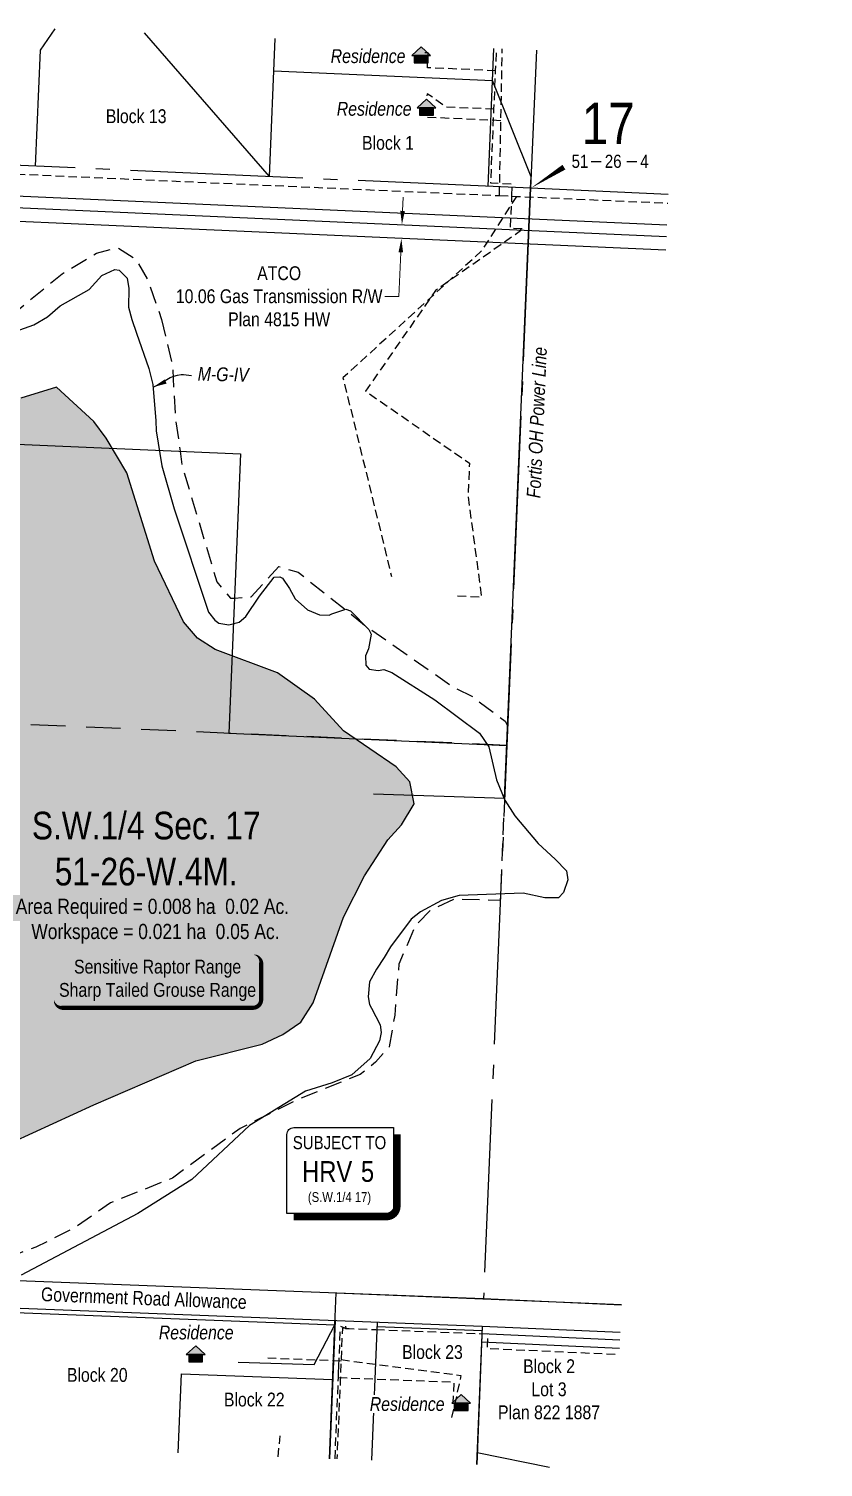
# Model space of a CAD drawing. Extents: x 311579 to 317106, y 5919880 to 5923476.
# Drawn here: x 313519 to 314094, y 5919880 to 5920921 of the extents above; entities that cross this region are included whole.
import ezdxf
from ezdxf.enums import TextEntityAlignment as Align

# ---------------------------------------------------------------- set-up
doc = ezdxf.new("R2010")
doc.units = 0
doc.header["$LTSCALE"] = 5
for name, pattern in [('foc-ACCESSROAD', [3.75, 2.5, -1.25]), ('foc-LSD', [8, 5, -3]), ('foc-QUARTERLINE', [33, 25, -3, 2, -3]), ('UG_PIPE', [1.875, 1.25, -0.625])]:
    doc.linetypes.add(name, pattern=pattern)
for name, color, linetype in [('10', 1, 'Continuous'), ('9', 3, 'Continuous'), ('AS-PIPE-UG', 44, 'UG_PIPE'), ('AS-POWER', 104, 'foc-POWER'), ('AS-POWER-T', 104, 'Continuous'), ('AS-RESIDENCE', 14, 'Continuous'), ('C-RW', 13, 'Continuous'), ('C-SYMBOL', 7, 'Continuous'), ('CG-NOTES', 7, 'Continuous'), ('CTW', 7, 'Continuous'), ('F-WS', 190, 'foc-ACCESSROAD'), ('L-AREAWORK', 5, 'Continuous'), ('L-ROAD-T', 7, 'Continuous'), ('L-SEC', 7, 'Continuous'), ('L-SECLBL', 7, 'Continuous'), ('L-SECQ', 8, 'foc-QUARTERLINE'), ('L-SECTION-LSD', 7, 'foc-LSD'), ('L-TITLEDB', 4, 'Continuous'), ('L-TITLEDB-T', 4, 'Continuous'), ('T-WATER', 160, 'Continuous'), ('T-WATER-H', 133, 'Continuous'), ('WETLAND', 143, 'Continuous'), ('WETLAND-T', 146, 'Continuous')]:
    doc.layers.add(name, color=color, linetype=linetype)
doc.layers.add('ATCO-EXISTING', color=250, linetype='Continuous', lineweight=35)
doc.layers.add('C-RW-T', color=13, linetype='Continuous', lineweight=9)
doc.styles.add('100L', font='ARIALN.TTF', dxfattribs={"height": 11})
doc.styles.add('175L', font='ARIALN.TTF', dxfattribs={"height": 20})
doc.styles.add('80', font='ARIALN.TTF', dxfattribs={"height": 10})
doc.styles.add('80CG', font='ARIALN.TTF', dxfattribs={"height": 10})
doc.styles.add('80L', font='ARIALN.TTF', dxfattribs={"height": 10})
doc.styles.add('foc-LtypeFont', font='ARIALN.TTF', dxfattribs={"height": 7.35})
doc.styles.add('HRV', font='ARIALN.TTF', dxfattribs={"height": 3})
doc.styles.add('MtXpl_Arial_Narrow', font='ARIALNI.TTF')
doc.styles.add('SIMPLEX', font='ARIALN.TTF')
doc.linetypes.add('foc-POWER', pattern='A,6,-1,["P",foc-LtypeFont,S=0.2,R=0,X=-0.625,Y=-0.75],-1.24,4', length=12.24)
doc.linetypes.add('foc-POWER-NOLINE', pattern='A,0,-4,["P",foc-LtypeFont,S=0.2,R=0,X=-0.625,Y=-0.75],-8.24', length=12.24)
doc.dimstyles.new('Compass 5 000', dxfattribs={"dimscale": 5, "dimtxt": 9, "dimasz": 2, "dimexe": 0.2, "dimexo": 0.0625, "dimgap": 0.5, "dimtad": 0, "dimtih": 1, "dimtoh": 1, "dimzin": 0, "dimdsep": 46, "dimtxsty": '80CG', "dimcen": 0.1, "dimse1": 1, "dimse2": 1, "dimclrd": 256, "dimclrt": 256, "dimaunit": 1, "dimadec": 4, "dimazin": 0, "dimtfac": 0.06, "dimtofl": 0, "dimtmove": 0, "dimatfit": 1, "dimfxl": 0.2, "dimtolj": 1, "dimtzin": 0, "dimlwd": -1, "dimarcsym": 0})

# ---------------------------------------------------------------- blocks, each defined once
blk = doc.blocks.new('L-SECLBL')
at = {"layer": '9', "color": 7}
for p, q in [((-5.1, -27.8), (-12.3, -27.8)), ((20.7, -27.8), (13.5, -27.8))]:
    blk.add_line(p, q, dxfattribs=at)
at = {"layer": '10', "color": 2, "style": 'SIMPLEX'}
blk.add_attdef('SEC', text='', height=30, dxfattribs=at).set_placement((0, 0), align=Align.MIDDLE)
at = {"layer": '10', "color": 5, "style": '80L'}
blk.add_attdef('TWP', text='', height=9.5, dxfattribs=at).set_placement((-14.4, -27.4), align=Align.MIDDLE_RIGHT)
blk.add_attdef('RGE', text='', height=9.5, dxfattribs=at).set_placement((3.6, -27.4), align=Align.MIDDLE_CENTER)
blk.add_attdef('MER', text='', height=9.5, dxfattribs=at).set_placement((23.2, -27.4), align=Align.MIDDLE_LEFT)
blk = doc.blocks.new('HRV')
blk.add_lwpolyline([(-35.1, 31.6), (37.2, 31.6), (37.2, -25.5, -0.414214), (32.2, -30.5), (-40.1, -30.5), (-40.1, 26.6, -0.414214)], format="xyb", close=True)
at = {"const_width": 5, "flags": 128}
blk.add_lwpolyline([(-35.1, -33), (32.2, -33, 0.414214), (39.7, -25.5), (39.7, 26.6)], format="xyb", dxfattribs=at)
at = {"style": '80L'}
blk.add_text('SUBJECT TO', height=9.5, dxfattribs=at).set_placement((-2, 13.1), align=Align.BOTTOM_CENTER)
blk.add_attdef('(N.W.1/4 00)', text='', height=7.12, dxfattribs=at).set_placement((-2, -24.4), align=Align.BOTTOM_CENTER)
at = {"layer": 'CTW', "color": 3, "style": 'HRV'}
blk.add_text('HRV', height=15, dxfattribs=at).set_placement((-10.9, -0.2), align=Align.MIDDLE_CENTER)
blk.add_attdef('0', text='', height=15, dxfattribs=at).set_placement((18.3, -0.2), align=Align.MIDDLE_CENTER)
blk = doc.blocks.new('*U366')
h = blk.add_hatch(color=255)
edge = h.paths.add_edge_path()
edge.add_line((-69, -20), (69, -20))
edge.add_arc((69, -14), 6, 270, 360)
edge.add_line((75, -14), (75, 12.5))
edge.add_arc((69, 12.5), 6, 0, 90)
edge.add_line((69, 18.5), (-69, 18.5))
edge.add_arc((-69, 12.5), 6, 90, 180)
edge.add_line((-75, 12.5), (-75, -14))
edge.add_arc((-69, -14), 6, 180, 270)
at = {"color": 131, "flags": 128}
blk.add_lwpolyline([(-69, -20, 3, 3, 0), (69, -20, 3, 3, 0.414214), (75, -14, 3, 3, 0), (75, 12.5, 3, 0, 0.414214), (69, 18.5, 0, 0, 0), (-69, 18.5, 0, 0, 0.414214), (-75, 12.5, 0, 0, 0), (-75, -14, 0, 3, 0.414214)], format="xyseb", close=True, dxfattribs=at)
at = {"color": 131, "style": '80'}
blk.add_attdef('ENTER_TEXT_001', (-36, -5), '', height=10, dxfattribs=at)
blk = doc.blocks.new('*D371')
at = {"layer": 'C-RW-T', "transparency": 16777216}
for p, q in [((313437, 5920834.9), (313437.4, 5920844.9)), ((313435.7, 5920806), (313433.2, 5920749.1)), ((313433.2, 5920749.1), (313423.2, 5920749.1))]:
    blk.add_line(p, q, dxfattribs=at)
for points in [[(313435.3, 5920835), (313438.7, 5920834.9), (313436.6, 5920824.9)], [(313434, 5920806), (313437.4, 5920805.9), (313436.2, 5920816)]]:
    blk.add_solid(points, dxfattribs=at)
at = {"layer": 'C-RW-T', "transparency": 16777216, "insert": (313384.4, 5920749.1), "char_height": 10, "width": 442.897, "attachment_point": 5, "style": '80CG'}
blk.add_mtext('\\A1;ATCO\\P9.00 P/L R/W\\PPlan 862 2344\\PPLA 850445', dxfattribs=at)
blk = doc.blocks.new('*D372')
at = {"layer": 'C-RW-T', "transparency": 16777216}
for p, q in [((313789.3, 5920788.8), (313789.7, 5920798.7)), ((313787.9, 5920758.7), (313786.5, 5920726.9)), ((313786.5, 5920726.9), (313776.5, 5920726.9))]:
    blk.add_line(p, q, dxfattribs=at)
for points in [[(313787.6, 5920788.8), (313790.9, 5920788.7), (313788.8, 5920778.8)], [(313786.3, 5920758.8), (313789.6, 5920758.7), (313788.4, 5920768.7)]]:
    blk.add_solid(points, dxfattribs=at)
at = {"layer": 'C-RW-T', "transparency": 16777216, "insert": (313699.9, 5920726.9), "char_height": 10, "width": 787.838, "attachment_point": 5, "style": '80CG'}
blk.add_mtext('\\A1;ATCO\\P10.06 Gas Transmission R/W\\PPlan 4815 HW', dxfattribs=at)
blk = doc.blocks.new('res_occ')
for points in [[(0.1, 0.89), (-1.26, -0.37), (1.46, -0.37)], [(-0.9, -1.43), (1.1, -1.43), (1.1, -0.37), (-0.9, -0.37)]]:
    blk.add_hatch(color=14).paths.add_polyline_path(points)
at = {"color": 14}
for points in [[(0.1, 0.89), (-1.26, -0.37), (1.46, -0.37)], [(-0.9, -1.43), (1.1, -1.43), (1.1, -0.37), (-0.9, -0.37)]]:
    blk.add_lwpolyline(points, close=True, dxfattribs=at)

msp = doc.modelspace()

# ---------------------------------------------------------------- hatches: boundary and pattern name
at = {"layer": 'T-WATER-H'}
h = msp.add_hatch(color=256, dxfattribs=at)
h.dxf.hatch_style = 1
h.paths.add_polyline_path([(313137.19, 5920666.23), (313157.17, 5920658.237), (313172.155, 5920660.235), (313199.128, 5920673.222), (313218.109, 5920674.221), (313258.07, 5920671.222), (313275.052, 5920665.228), (313284.042, 5920653.241), (313292.034, 5920637.256), (313312.014, 5920557.335), (313312.013, 5920537.354), (313306.019, 5920519.372), (313289.036, 5920493.398), (313282.043, 5920479.412), (313277.048, 5920457.434), (313281.044, 5920427.464), (313286.038, 5920411.479), (313294.031, 5920398.493), (313325.998, 5920367.523), (313334.989, 5920355.535), (313341.982, 5920342.547), (313353.97, 5920313.576), (313368.955, 5920284.605), (313379.944, 5920251.637), (313382.94, 5920198.691), (313386.936, 5920182.706), (313393.929, 5920167.721), (313413.909, 5920148.741), (313438.884, 5920130.757), (313453.869, 5920122.765), (313487.835, 5920114.773), (313506.816, 5920114.773), (313565.757, 5920141.746), (313639.683, 5920173.714), (313687.635, 5920185.701), (313702.62, 5920192.695), (313715.607, 5920201.686), (313724.598, 5920215.671), (313746.576, 5920277.61), (313761.561, 5920307.581), (313778.544, 5920333.555), (313788.535, 5920344.543), (313797.526, 5920359.529), (313794.529, 5920375.512), (313784.539, 5920386.501), (313746.578, 5920412.476), (313725.598, 5920435.453), (313698.625, 5920454.435), (313653.67, 5920471.418), (313640.683, 5920479.41), (313630.694, 5920491.398), (313609.716, 5920535.355), (313589.736, 5920599.291), (313574.751, 5920624.268), (313565.76, 5920636.255), (313538.787, 5920661.231), (313512.813, 5920653.24), (313499.826, 5920645.247), (313484.841, 5920639.253), (313464.861, 5920636.257), (313447.878, 5920640.253), (313419.906, 5920654.239), (313372.955, 5920694.199), (313354.972, 5920707.186), (313322.005, 5920729.166), (313289.039, 5920739.155), (313270.057, 5920743.151), (313232.095, 5920745.15), (313215.113, 5920748.147), (313179.149, 5920759.136), (313164.164, 5920759.137), (313150.178, 5920754.143), (313138.19, 5920745.151), (313127.201, 5920732.164), (313115.213, 5920704.191), (313117.211, 5920686.21), (313126.201, 5920675.221)])

# ---------------------------------------------------------------- linework, layer by layer
at = {"layer": 'AS-PIPE-UG'}
for p, q in [((313860.454, 5920854.031), (313805.402, 5920856.493)), ((313859.414, 5920799.805), (313868.421, 5920799.403)), ((313867.846, 5920786.011), (313868.404, 5920799.003)), ((313868.408, 5920799.103), (313868.421, 5920799.403)), ((313743.115, 5919952.473), (313744.269, 5919980.163)), ((313744.684, 5919956.425), (313690.294, 5919958.467)), ((313742.935, 5919948.172), (313743.115, 5919952.473)), ((313742.91, 5919947.572), (313742.935, 5919948.172)), ((313699.165, 5919887.167), (313700.669, 5919902.369))]:
    msp.add_line(p, q, dxfattribs=at)
at = {"layer": 'AS-PIPE-UG', "flags": 128}
for points in [[(313856.63, 5920890.133), (313807.242, 5920892.339), (313807.702, 5920903.037), (313804.603, 5920903.176)], [(313868.425, 5920799.503), (313868.463, 5920800.403), (313868.788, 5920807.993), (313853.129, 5920808.693), (313855.434, 5920862.322), (313856.63, 5920890.133), (313857.323, 5920906.261)], [(313859.414, 5920799.805), (313860.454, 5920854.031), (313861.453, 5920906.076)], [(313855.434, 5920862.322), (313821.043, 5920863.86), (313806.95, 5920873.568), (313806.817, 5920870.468)], [(313108.12, 5920834.342), (313108.08, 5920833.346), (313859.414, 5920799.805)], [(313871.616, 5920799.26), (313846.251, 5920759.532), (313746.112, 5920667.951), (313781.292, 5920524.079)], [(313868.421, 5920799.403), (313871.616, 5920799.26), (313981.212, 5920794.368)], [(313875.754, 5920775.643), (313874.709, 5920775.69), (313867.417, 5920776.013), (313867.846, 5920786.011)], [(313874.709, 5920775.69), (313874.645, 5920774.191), (313813.143, 5920731.17), (313762.462, 5920658.294), (313837.62, 5920606.163), (313836.618, 5920582.367), (313846.364, 5920509.157), (313826.268, 5920510.025)], [(313747.971, 5919980.019), (313747.721, 5919980.029), (313745.671, 5919980.108), (313744.725, 5919957.41), (313744.684, 5919956.425), (313744.083, 5919942.008), (313741.73, 5919885.517)], [(313744.354, 5919981.661), (313748.471, 5919980), (313748.055, 5919981.518)], [(313747.971, 5919980.019), (313748.121, 5919980.013), (313748.471, 5919980), (313749.07, 5919979.977), (313750.469, 5919979.922), (313769.869, 5919979.17)], [(313769.869, 5919979.17), (313850.819, 5919976.032), (313850.393, 5919965.588), (313946.17, 5919961.223)], [(313744.725, 5919957.41), (313831.542, 5919945.985), (313824.145, 5919912.67)], [(313740.328, 5919885.571), (313742.781, 5919944.459), (313742.91, 5919947.572)], [(313742.781, 5919944.459), (313826.381, 5919941.214), (313825.751, 5919926.116)]]:
    msp.add_lwpolyline(points, dxfattribs=at)
at = {"layer": 'AS-POWER'}
for p, q in [((313854.426, 5920883.016), (313855.429, 5920906.345)), ((313882.306, 5920813.367), (313854.426, 5920883.016)), ((313881.953, 5920805.068), (313882.306, 5920813.367)), ((313768.316, 5920366.826), (313863.017, 5920363.676)), ((313740.272, 5919982.59), (313741.169, 5920005.736)), ((313725.223, 5919953.86), (313740.272, 5919982.59)), ((313670.166, 5919955.586), (313725.223, 5919953.86))]:
    msp.add_line(p, q, dxfattribs=at)
at = {"layer": 'AS-POWER', "linetype": 'foc-POWER-NOLINE'}
for p, q in [((313863.017, 5920363.676), (313881.953, 5920805.068)), ((313741.169, 5920005.736), (313947.693, 5919997.4))]:
    msp.add_line(p, q, dxfattribs=at)
at = {"layer": 'AS-POWER', "flags": 128}
msp.add_lwpolyline([(313736.236, 5919885.73), (313740.272, 5919982.59)], dxfattribs=at)
at = {"layer": 'C-RW', "flags": 128}
for points in [[(313980.544, 5920778.498), (313075.684, 5920818.631), (313075.337, 5920810.41), (313980.198, 5920770.276)], [(313979.776, 5920760.227), (313074.912, 5920800.361), (313075.337, 5920810.41), (313980.198, 5920770.276)]]:
    msp.add_lwpolyline(points, dxfattribs=at)
at = {"layer": 'F-WS', "flags": 128}
msp.add_lwpolyline([(313614.712, 5920710.183), (313622.704, 5920676.217), (313624.702, 5920639.254), (313628.196, 5920614.788), (313629.696, 5920604.288), (313654.67, 5920520.37), (313664.66, 5920508.382), (313667.478, 5920508.57), (313679.645, 5920509.382), (313699.625, 5920531.359), (313713.611, 5920527.364), (313762.561, 5920488.402), (313825.498, 5920444.444), (313839.484, 5920437.452), (313863.461, 5920419.469), (313865.233, 5920416.368), (313859.903, 5920289.643), (313826.497, 5920290.598), (313809.514, 5920282.605), (313798.524, 5920271.616), (313786.536, 5920243.644), (313783.539, 5920206.681), (313779.543, 5920183.704), (313769.553, 5920172.716), (313758.564, 5920163.724), (313713.609, 5920145.742), (313671.651, 5920124.764), (313622.699, 5920088.799), (313577.744, 5920070.817), (313551.77, 5920052.836), (313523.798, 5920038.85), (313507.814, 5920032.855), (313476.349, 5920015.983), (313212.471, 5920026.216), (313212.112, 5920038.851), (313204.119, 5920054.836), (313193.131, 5920064.826), (313163.16, 5920077.814), (313156.167, 5920089.802), (313163.16, 5920103.787), (313188.136, 5920118.772), (313217.106, 5920132.757), (313305.018, 5920195.694), (313325.997, 5920218.672), (313337.986, 5920248.643), (313338.985, 5920269.622), (313335.989, 5920286.605), (313324.999, 5920316.574), (313301.023, 5920353.538), (313292.032, 5920364.527), (313260.064, 5920396.495), (313248.077, 5920426.466), (313247.317, 5920429.085), (313239.086, 5920457.435), (313233.093, 5920471.422), (313224.102, 5920483.409), (313208.118, 5920486.407), (313192.133, 5920481.413), (313179.146, 5920474.42), (313169.157, 5920463.43), (313160.165, 5920449.444), (313153.173, 5920434.459), (313152.305, 5920433.049), (313113.213, 5920369.525), (313095.23, 5920345.549), (313075.249, 5920324.569), (313054.086, 5920307.815), (313059.545, 5920436.92), (313069.133, 5920663.669), (313076.251, 5920667.23), (313087.24, 5920678.218), (313096.232, 5920691.206), (313115.213, 5920704.192), (313127.201, 5920732.165), (313138.19, 5920745.152), (313150.178, 5920754.144), (313164.164, 5920759.137), (313179.15, 5920759.138), (313215.113, 5920748.148), (313232.095, 5920745.152), (313270.057, 5920743.153), (313289.039, 5920739.156), (313322.006, 5920729.166), (313354.973, 5920707.187), (313388.939, 5920706.189), (313415.911, 5920708.186), (313435.891, 5920706.189), (313453.873, 5920700.193), (313470.856, 5920699.195), (313473.918, 5920700.001), (313489.838, 5920704.19), (313504.823, 5920712.181), (313542.784, 5920743.15), (313567.759, 5920758.136), (313582.744, 5920762.132), (313595.732, 5920754.139), (313604.723, 5920739.154), (313614.712, 5920710.183)], close=True, dxfattribs=at)
at = {"layer": 'L-SEC', "flags": 128}
for points in [[(313042.459, 5920032.817), (313847.788, 5920001.603), (313947.678, 5919997.051)], [(313946.832, 5919976.953), (313846.943, 5919981.505), (313041.609, 5920012.719)]]:
    msp.add_lwpolyline(points, dxfattribs=at)
at = {"layer": 'L-SECLBL', "flags": 128}
msp.add_lwpolyline([(313881.953, 5920805.068, 0, 4, 0), (313906.057, 5920820.391, 0, 0, 0)], format="xyseb", dxfattribs=at)
at = {"layer": 'L-SECQ', "flags": 128}
for points in [[(313886.201, 5920904.971), (313881.953, 5920805.068)], [(313881.953, 5920805.068), (313076.633, 5920841.02)], [(313881.953, 5920805.068), (313847.788, 5920001.603)], [(313981.475, 5920800.625), (313881.953, 5920805.068)], [(313846.943, 5919981.505), (313842.857, 5919881.597)]]:
    msp.add_lwpolyline(points, dxfattribs=at)
at = {"layer": 'L-SECTION-LSD', "flags": 128}
msp.add_lwpolyline([(313864.812, 5920401.968), (313059.545, 5920436.919)], dxfattribs=at)
at = {"layer": 'L-TITLEDB', "flags": 128}
for points in [[(313537.528, 5920920.537), (313526.833, 5920905.124), (313523.221, 5920821.082)], [(313692.81, 5920813.513), (313602.411, 5920917.641)], [(313692.81, 5920813.513), (313697.104, 5920913.413)], [(313851.135, 5920806.444), (313855.429, 5920906.345)], [(313696.102, 5920890.094), (313854.426, 5920883.016)], [(313068.088, 5920638.97), (313671.873, 5920612.903), (313663.357, 5920410.712), (313864.812, 5920401.968)], [(313046.664, 5920009.472), (313740.272, 5919982.59)], [(313740.398, 5919985.635), (313736.236, 5919885.73)], [(313770.852, 5919984.455), (313766.69, 5919884.55)], [(313770.726, 5919981.41), (313846.821, 5919978.46)], [(313846.943, 5919981.505), (313842.89, 5919881.596)], [(313846.487, 5919970.237), (313946.357, 5919965.686)], [(313846.734, 5919976.328), (313946.614, 5919971.776)], [(313626.841, 5919889.97), (313629.129, 5919947.096), (313738.623, 5919943.004)], [(313843.244, 5919890.324), (313895.633, 5919879.552)]]:
    msp.add_lwpolyline(points, dxfattribs=at)
at = {"layer": 'T-WATER'}
msp.add_lwpolyline([(313506.816, 5920114.773), (313565.757, 5920141.746), (313639.683, 5920173.714), (313687.635, 5920185.701), (313702.62, 5920192.695), (313715.607, 5920201.686), (313724.598, 5920215.671), (313746.576, 5920277.61), (313761.561, 5920307.581), (313778.544, 5920333.555), (313788.535, 5920344.543), (313797.526, 5920359.529), (313794.529, 5920375.512), (313784.539, 5920386.501), (313746.578, 5920412.476), (313725.598, 5920435.453), (313698.625, 5920454.435), (313653.67, 5920471.418), (313640.683, 5920479.41), (313630.694, 5920491.398), (313609.716, 5920535.355), (313589.736, 5920599.291), (313574.751, 5920624.268), (313565.76, 5920636.255), (313538.787, 5920661.231), (313512.813, 5920653.24)], dxfattribs=at)
at = {"layer": 'WETLAND'}
msp.add_lwpolyline([(313501.979, 5920699.062), (313522.324, 5920706.308), (313532.235, 5920712.085), (313541.39, 5920720.042), (313562.288, 5920731.75), (313571.526, 5920742.056), (313580.898, 5920746.363), (313583.992, 5920745.877), (313589.768, 5920740.003), (313591.115, 5920732.465), (313590.9, 5920719.084), (313593.358, 5920710.05), (313596.709, 5920700.306), (313605.489, 5920674.777), (313608.461, 5920663.19), (313610.667, 5920636.878), (313610.779, 5920629.522), (313614.968, 5920604.208), (313623.802, 5920573.223), (313648.853, 5920498.295), (313653.339, 5920492.67), (313656.153, 5920490.455), (313663.526, 5920489.214), (313670.972, 5920491.145), (313675.653, 5920495.328), (313685.759, 5920510.01), (313696.293, 5920523.588), (313700.31, 5920523.869), (313702.4, 5920522.999), (313707.279, 5920515.432), (313711.497, 5920507.902), (313720.342, 5920500.113), (313729.015, 5920496.353), (313736.105, 5920496.278), (313738.076, 5920497.129), (313748.212, 5920500.538), (313751.575, 5920499.34), (313764.816, 5920485.873), (313766.618, 5920482.54), (313764.499, 5920471.778), (313762.385, 5920466.765), (313762.71, 5920460.103), (313765.005, 5920457.164), (313771.577, 5920456.132), (313775.778, 5920456.821), (313781.528, 5920454.622), (313812.705, 5920434.796), (313844.978, 5920410.782), (313851.786, 5920400.922), (313857.163, 5920377.126), (313863.238, 5920362.327), (313870.416, 5920350.937), (313887.511, 5920330.853), (313899.832, 5920319.65), (313907.979, 5920311.237), (313908.93, 5920304.554), (313905.767, 5920295.449), (313902.24, 5920291.669), (313892.289, 5920291.565), (313876.575, 5920295.099), (313830.277, 5920293.344), (313817.479, 5920289.619), (313802.125, 5920281.48), (313795.372, 5920276.109), (313780.589, 5920256.255), (313775.83, 5920248.375), (313770.472, 5920239.988), (313765.357, 5920230.785), (313764.254, 5920220.008), (313765.309, 5920214.49), (313766.69, 5920211.867), (313773.052, 5920199.776), (313773.659, 5920194.234), (313772.455, 5920188.232), (313765.765, 5920175.348), (313752.503, 5920163.495), (313738.253, 5920157.665), (313719.067, 5920151.782), (313678.406, 5920126.855), (313636.627, 5920087.886), (313597.691, 5920063.231), (313513.115, 5920018.539)], dxfattribs=at)

# ---------------------------------------------------------------- block references
at = {"layer": 'AS-RESIDENCE', "xscale": 4.999594999999984, "yscale": 4.999594999999984, "zscale": 4.999594999999984}
for p in [(313802.237, 5920902.97), (313806.049, 5920865.226), (313638.959, 5919963.058), (313831.173, 5919927.825)]:
    msp.add_blockref('res_occ', p, dxfattribs=at)
at = {"layer": 'ATCO-EXISTING'}
ref = msp.add_blockref('*U366', (313611.891, 5920232.036), dxfattribs=dict(at, xscale=0.999919, yscale=0.999919, zscale=0.999919))
ref.add_attrib('ENTER_TEXT_001', 'Sensitive Raptor Range', (313551.391, 5920236.839), dxfattribs={"layer": '0', "color": 131, "height": 9.99919, "style": '80'})
ref.add_attrib('ENTER_TEXT_002', 'Sharp Tailed Grouse Range', (313540.563, 5920219.997), dxfattribs={"layer": '0', "color": 131, "height": 9.99919, "style": '80'})
at = {"layer": 'CG-NOTES', "xscale": 0.999919, "yscale": 0.999919, "zscale": 0.999919}
msp.add_blockref('HRV', (313745.578, 5920093.774), dxfattribs=at).add_auto_attribs({'(N.W.1/4 00)': '(S.W.1/4 17)', '0': '5'})
at = {"layer": 'L-SECLBL', "xscale": 0.999919, "yscale": 0.999919, "zscale": 0.999919}
msp.add_blockref('L-SECLBL', (313938.125, 5920852.046), dxfattribs=at).add_auto_attribs({'SEC': '17', 'TWP': '51', 'RGE': '26', 'MER': '4'})

# ---------------------------------------------------------------- texts
at = {"layer": 'AS-POWER-T', "insert": (313879.029, 5920580.774), "char_height": 9.99919, "width": 109.3067, "attachment_point": 1, "rotation": 87.543465, "style": '80L'}
msp.add_mtext('\\pi0.32624;{\\fArial Narrow|b0|i1|c0|p34;Fortis OH Power Line}', dxfattribs=at)
at = {"layer": 'AS-RESIDENCE', "char_height": 9.99919, "width": 53.93601, "attachment_point": 1, "style": '80L'}
for insert in [(313736.877, 5920905.746), (313741.292, 5920867.607), (313612.455, 5919982.07)]:
    msp.add_mtext('\\pi0.32624;{\\fArial Narrow|b0|i1|c0|p34;Residence}', dxfattribs=dict(at, insert=insert))
at = {"layer": 'C-SYMBOL', "color": 3, "insert": (313603.662, 5920353.921), "char_height": 19.99838, "width": 164.67506, "attachment_point": 2, "style": '175L'}
msp.add_mtext('S.W.1/4 Sec. 17\\P51-26-W.4M.', dxfattribs=at)
at = {"layer": 'L-AREAWORK', "color": 5, "style": '100L'}
for s, p in [('Area Required = 0.008 ha  0.02 Ac.', (313608.135, 5920276.656)), ('Workspace = 0.021 ha  0.05 Ac.', (313610.325, 5920258.485))]:
    msp.add_text(s, height=10.99911, dxfattribs=at).set_placement(p, align=Align.BOTTOM_CENTER)
at = {"layer": 'L-ROAD-T', "style": '80L'}
msp.add_text('Government Road Allowance', height=9.99919, rotation=357.780403, dxfattribs=at).set_placement((313601.934, 5920001.931), align=Align.MIDDLE_CENTER)
at = {"layer": 'L-TITLEDB-T', "char_height": 9.99919, "attachment_point": 1, "style": '80L'}
for s, insert, width in [('\\pi2.73887;Block 13', (313571.68, 5920862.273), 48.02545), ('\\pi6.18375;Block 1', (313753.722, 5920842.984), 46.96906), ('\\pi0.47288;Block 23', (313788.427, 5919967.904), 43.49348), ('\\pi0.47288;Block 20', (313545.76, 5919951.361), 43.47301), ('\\pi18.66377;Block 2\\P\\pi24.6626;Lot 3\\P\\pi0.48993;Plan 822 1887', (313857.836, 5919957.644), 73.4433), ('\\pi0.47288;Block 22', (313659.431, 5919933.526), 43.43209)]:
    msp.add_mtext(s, dxfattribs=dict(at, insert=insert, width=width))
at = {"layer": 'WETLAND-T', "insert": (313640.768, 5920675.905), "char_height": 10.00288, "attachment_point": 1, "rotation": 358.723453, "style": '80L'}
msp.add_mtext_dynamic_manual_height_columns('\\pi0.32636;{\\fArial Narrow|b0|i1|c0|p34;M-G-IV}', width=38.05093, gutter_width=50.014, heights=[0], dxfattribs=at)

# ---------------------------------------------------------------- dimensions: what is measured, and where the dimension line sits
at = {"layer": 'C-RW-T'}
for base, p1, p2, angle, text, picture, middle in [((313436.15, 5920815.962), (313269.455, 5920832.404), (313269.054, 5920823.422), 267.443861, 'ATCO\\P9.00 P/L R/W\\PPlan 862 2344\\PPLA 850445', '*D371', (313384.44, 5920749.065)), ((313788.379, 5920768.716), (313643.935, 5920785.19), (313643.489, 5920775.143), 267.460405, 'ATCO\\P10.06 Gas Transmission R/W\\PPlan 4815 HW', '*D372', (313699.875, 5920726.857))]:
    dim = msp.add_linear_dim(base=base, p1=p1, p2=p2, angle=angle, text=text, dimstyle='Compass 5 000', dxfattribs=at)
    dim.commit()
    dim.dimension.update_dxf_attribs({"geometry": picture, "text_midpoint": middle, "dimtype": 161})

# ---------------------------------------------------------------- leaders
at = {"layer": 'WETLAND-T', "path_type": 1}
msp.add_leader([(313608.627, 5920661.202), (313628.872, 5920670.283), (313636.482, 5920669.65)], dimstyle='Compass 5 000', override={"dimgap": 0.5, "dimtad": 0}, dxfattribs=at)

# ---------------------------------------------------------------- next in the draw order: texts
at = {"layer": 'AS-RESIDENCE', "insert": (313765.512, 5919930.29), "char_height": 9.9992, "width": 54.3931, "attachment_point": 1, "style": 'MtXpl_Arial_Narrow', "bg_fill": 3, "box_fill_scale": 1.15, "bg_fill_color": 256, "bg_fill_true_color": 256, "bg_fill_transparency": 0}
msp.add_mtext('Residence', dxfattribs=at)

doc.saveas('drawing.dxf')
